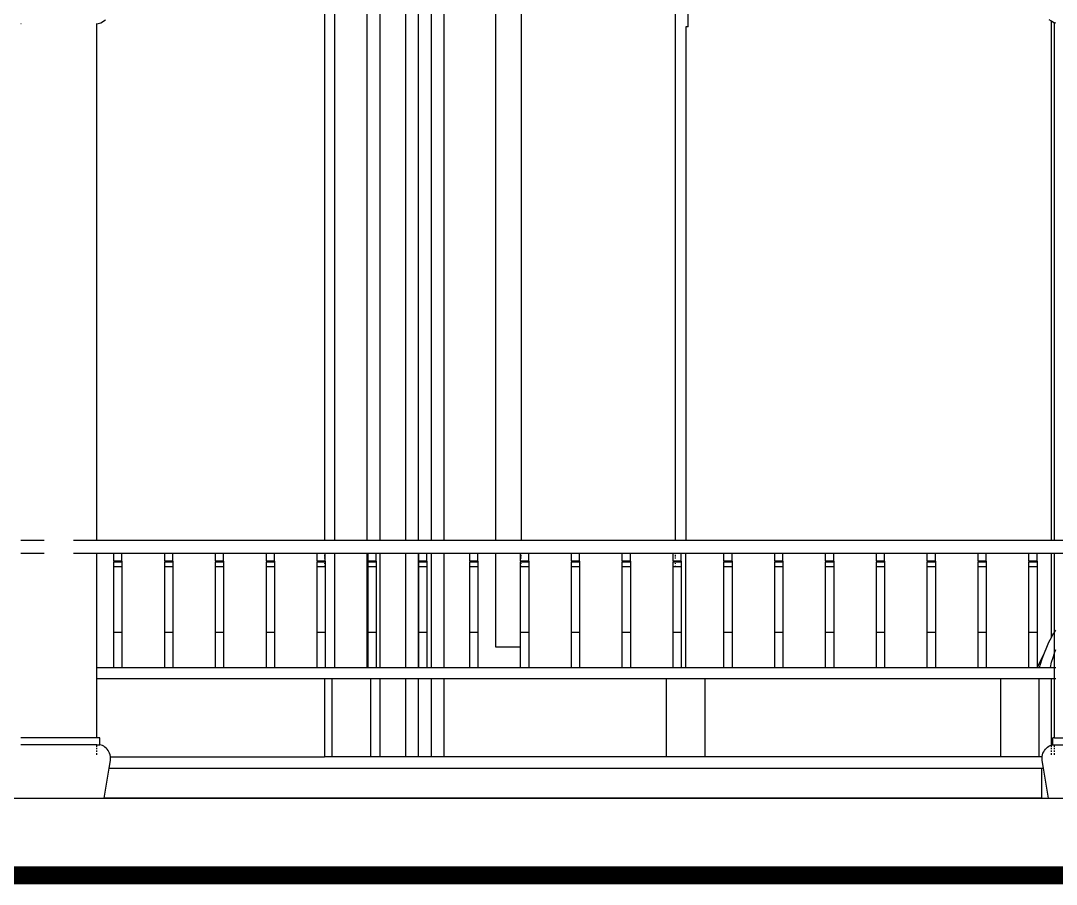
# Model space of a CAD drawing. Extents: x -24961 to 905641, y -154323 to 635957.
# Drawn here: x 435281 to 439310, y -120407 to -117048 of the extents above; entities that cross this region are included whole.
import ezdxf

# ---------------------------------------------------------------- set-up
doc = ezdxf.new("R2010")
doc.units = 0
doc.header["$LTSCALE"] = 1000
doc.header["$MEASUREMENT"] = 0
for name, color, linetype in [('DOTE', 1, 'Continuous'), ('WALL', 9, 'Continuous'), ('窗', 154, 'Continuous')]:
    doc.layers.add(name, color=color, linetype=linetype)

msp = doc.modelspace()

# ---------------------------------------------------------------- linework, layer by layer
for p, q in [((436928.2, -119070), (436928.2, -116355.1)), ((436628.2, -116498.1), (436628.2, -119070)), ((436678.2, -116498.1), (436678.2, -119070)), ((436778.2, -116498.1), (436778.2, -119070)), ((436828.2, -119070), (436828.2, -116498.1)), ((436878.2, -116498.1), (436878.2, -119070)), ((437128.2, -116519.7), (437128.2, -119070)), ((437228.2, -116519.7), (437228.2, -119070)), ((437828.2, -119070), (437828.2, -116993.1)), ((437878.2, -117071.9), (437878.2, -116993.1)), ((435283.7, -117060.3), (435281.4, -117059.8)), ((435575.1, -117060.1), (435577.4, -117059.6)), ((435577.4, -117059.6), (435593.5, -117056)), ((435577.4, -119070), (435577.4, -117059.6)), ((435593.5, -117056), (435611.4, -117043.9)), ((439290.6, -117049.4), (439282.4, -117043.9)), ((439290.6, -119070), (439290.6, -117049.4)), ((439300.3, -117056), (439290.6, -117049.4)), ((439302.6, -117056.5), (439300.3, -117056)), ((439302.6, -119070), (439302.6, -117056.5)), ((439307.7, -117057.6), (439302.6, -117056.5)), ((437878.2, -117071.9), (437868.2, -117071.9)), ((437868.2, -117071.9), (437868.2, -119070)), ((435372.3, -119070), (435281.4, -119070)), ((435577.4, -119070), (435486.5, -119070)), ((436463.7, -119070), (435577.4, -119070)), ((436501.7, -119070), (436463.7, -119070)), ((436628.2, -119070), (436501.7, -119070)), ((436678.2, -119070), (436628.2, -119070)), ((436778.2, -119070), (436678.2, -119070)), ((436828.2, -119070), (436778.2, -119070)), ((436878.2, -119070), (436828.2, -119070)), ((436928.2, -119070), (436878.2, -119070)), ((437128.2, -119070), (436928.2, -119070)), ((437228.2, -119070), (437128.2, -119070)), ((437828.2, -119070), (437228.2, -119070)), ((437868.2, -119070), (437828.2, -119070)), ((439290.6, -119070), (437868.2, -119070)), ((439302.6, -119070), (439290.6, -119070)), ((439393.5, -119070), (439302.6, -119070)), ((435372.3, -119119.7), (435281.4, -119119.7)), ((435577.4, -119119.7), (435486.5, -119119.7)), ((435577.4, -119564.5), (435577.4, -119119.7)), ((435643.8, -119119.7), (435577.4, -119119.7)), ((435675.4, -119119.7), (435643.8, -119119.7)), ((435643.8, -119150.4), (435643.8, -119119.7)), ((435841.6, -119119.7), (435675.4, -119119.7)), ((435675.4, -119150.4), (435675.4, -119119.7)), ((435873.2, -119119.7), (435841.6, -119119.7)), ((435841.6, -119150.4), (435841.6, -119119.7)), ((436039.3, -119119.7), (435873.2, -119119.7)), ((435873.2, -119150.4), (435873.2, -119119.7)), ((436070.9, -119119.7), (436039.3, -119119.7)), ((436039.3, -119150.4), (436039.3, -119119.7)), ((436237.1, -119119.7), (436070.9, -119119.7)), ((436070.9, -119150.4), (436070.9, -119119.7)), ((436268.7, -119119.7), (436237.1, -119119.7)), ((436237.1, -119150.4), (436237.1, -119119.7)), ((436434.8, -119119.7), (436268.7, -119119.7)), ((436268.7, -119150.4), (436268.7, -119119.7)), ((436463.7, -119119.7), (436434.8, -119119.7)), ((436434.8, -119150.4), (436434.8, -119119.7)), ((436463.7, -119119.7), (436463.7, -119121.3)), ((436466.4, -119119.7), (436463.7, -119119.7)), ((436501.7, -119119.7), (436466.4, -119119.7)), ((436466.4, -119150.4), (436466.4, -119119.7)), ((436501.7, -119119.7), (436501.7, -119564.5)), ((436628.2, -119119.7), (436501.7, -119119.7)), ((436628.2, -119119.7), (436628.2, -119564.5)), ((436632.6, -119119.7), (436628.2, -119119.7)), ((436664.2, -119119.7), (436632.6, -119119.7)), ((436632.6, -119150.4), (436632.6, -119119.7)), ((436678.2, -119119.7), (436664.2, -119119.7)), ((436664.2, -119150.4), (436664.2, -119119.7)), ((436678.2, -119119.7), (436678.2, -119564.5)), ((436778.2, -119119.7), (436678.2, -119119.7)), ((436778.2, -119119.7), (436778.2, -119564.5)), ((436828.2, -119119.7), (436778.2, -119119.7)), ((436828.2, -119564.5), (436828.2, -119119.7)), ((436830.3, -119119.7), (436828.2, -119119.7)), ((436861.9, -119119.7), (436830.3, -119119.7)), ((436830.3, -119150.4), (436830.3, -119119.7)), ((436878.2, -119119.7), (436861.9, -119119.7)), ((436861.9, -119150.4), (436861.9, -119119.7)), ((436878.2, -119119.7), (436878.2, -119564.5)), ((436928.2, -119119.7), (436878.2, -119119.7)), ((436928.2, -119564.5), (436928.2, -119119.7)), ((437028.1, -119119.7), (436928.2, -119119.7)), ((437059.7, -119119.7), (437028.1, -119119.7)), ((437028.1, -119150.4), (437028.1, -119119.7)), ((437128.2, -119119.7), (437059.7, -119119.7)), ((437059.7, -119150.4), (437059.7, -119119.7)), ((437128.2, -119119.7), (437128.2, -119482.7)), ((437225.8, -119119.7), (437128.2, -119119.7)), ((437228.2, -119119.7), (437225.8, -119119.7)), ((437225.8, -119150.4), (437225.8, -119119.7)), ((437228.2, -119121.3), (437228.2, -119119.7)), ((437257.5, -119119.7), (437228.2, -119119.7)), ((437423.6, -119119.7), (437257.5, -119119.7)), ((437257.5, -119150.4), (437257.5, -119119.7)), ((437455.2, -119119.7), (437423.6, -119119.7)), ((437423.6, -119150.4), (437423.6, -119119.7)), ((437621.3, -119119.7), (437455.2, -119119.7)), ((437455.2, -119150.4), (437455.2, -119119.7)), ((437653, -119119.7), (437621.3, -119119.7)), ((437621.3, -119150.4), (437621.3, -119119.7)), ((437819.1, -119119.7), (437653, -119119.7)), ((437653, -119150.4), (437653, -119119.7)), ((437828.2, -119119.7), (437819.1, -119119.7)), ((437819.1, -119150.4), (437819.1, -119119.7)), ((437828.2, -119121.3), (437828.2, -119119.7)), ((437850.7, -119119.7), (437828.2, -119119.7)), ((437868.2, -119119.7), (437850.7, -119119.7)), ((437850.7, -119150.4), (437850.7, -119119.7)), ((437868.2, -119564.5), (437868.2, -119119.7)), ((438016.8, -119119.7), (437868.2, -119119.7)), ((438048.5, -119119.7), (438016.8, -119119.7)), ((438016.8, -119150.4), (438016.8, -119119.7)), ((438214.6, -119119.7), (438048.5, -119119.7)), ((438048.5, -119150.4), (438048.5, -119119.7)), ((438246.2, -119119.7), (438214.6, -119119.7)), ((438214.6, -119150.4), (438214.6, -119119.7)), ((438412.4, -119119.7), (438246.2, -119119.7)), ((438246.2, -119150.4), (438246.2, -119119.7)), ((438444, -119119.7), (438412.4, -119119.7)), ((438412.4, -119150.4), (438412.4, -119119.7)), ((438610.1, -119119.7), (438444, -119119.7)), ((438444, -119150.4), (438444, -119119.7)), ((438641.7, -119119.7), (438610.1, -119119.7)), ((438610.1, -119150.4), (438610.1, -119119.7)), ((438807.9, -119119.7), (438641.7, -119119.7)), ((438641.7, -119150.4), (438641.7, -119119.7)), ((438839.5, -119119.7), (438807.9, -119119.7)), ((438807.9, -119150.4), (438807.9, -119119.7)), ((439005.6, -119119.7), (438839.5, -119119.7)), ((438839.5, -119150.4), (438839.5, -119119.7)), ((439037.2, -119119.7), (439005.6, -119119.7)), ((439005.6, -119150.4), (439005.6, -119119.7)), ((439203.4, -119119.7), (439037.2, -119119.7)), ((439037.2, -119150.4), (439037.2, -119119.7)), ((439235, -119119.7), (439203.4, -119119.7)), ((439203.4, -119150.4), (439203.4, -119119.7)), ((439290.6, -119119.7), (439235, -119119.7)), ((439235, -119150.4), (439235, -119119.7)), ((439290.6, -119446.6), (439290.6, -119119.7)), ((439302.6, -119119.7), (439290.6, -119119.7)), ((439302.6, -119426.1), (439302.6, -119119.7)), ((439393.5, -119119.7), (439302.6, -119119.7)), ((435675.4, -119150.4), (435643.8, -119150.4)), ((435643.8, -119150.4), (435643.8, -119154)), ((435675.4, -119154), (435643.8, -119154)), ((435643.8, -119171.7), (435643.8, -119154)), ((435675.4, -119150.4), (435675.4, -119154)), ((435675.4, -119154), (435675.4, -119171.7)), ((435873.2, -119150.4), (435841.6, -119150.4)), ((435841.6, -119150.4), (435841.6, -119154)), ((435873.2, -119154), (435841.6, -119154)), ((435841.6, -119171.7), (435841.6, -119154)), ((435873.2, -119150.4), (435873.2, -119154)), ((435873.2, -119154), (435873.2, -119171.7)), ((436070.9, -119150.4), (436039.3, -119150.4)), ((436039.3, -119150.4), (436039.3, -119154)), ((436070.9, -119154), (436039.3, -119154)), ((436039.3, -119171.7), (436039.3, -119154)), ((436070.9, -119150.4), (436070.9, -119154)), ((436070.9, -119154), (436070.9, -119171.7)), ((436268.7, -119150.4), (436237.1, -119150.4)), ((436237.1, -119150.4), (436237.1, -119154)), ((436268.7, -119154), (436237.1, -119154)), ((436237.1, -119171.7), (436237.1, -119154)), ((436268.7, -119150.4), (436268.7, -119154)), ((436268.7, -119154), (436268.7, -119171.7)), ((436463.7, -119150.4), (436434.8, -119150.4)), ((436434.8, -119150.4), (436434.8, -119154)), ((436463.7, -119154), (436434.8, -119154)), ((436434.8, -119171.7), (436434.8, -119154)), ((436463.7, -119125.8), (436463.7, -119132.5)), ((436463.7, -119136.4), (436463.7, -119140.3)), ((436463.7, -119147.9), (436463.7, -119150.4)), ((436463.7, -119150.4), (436463.7, -119151.2)), ((436466.4, -119150.4), (436463.7, -119150.4)), ((436463.7, -119154), (436463.7, -119154.7)), ((436466.4, -119154), (436463.7, -119154)), ((436463.7, -119157.3), (436463.7, -119160.3)), ((436466.4, -119150.4), (436466.4, -119154)), ((436466.4, -119154), (436466.4, -119171.7)), ((436664.2, -119150.4), (436632.6, -119150.4)), ((436632.6, -119150.4), (436632.6, -119154)), ((436664.2, -119154), (436632.6, -119154)), ((436632.6, -119171.7), (436632.6, -119154)), ((436664.2, -119150.4), (436664.2, -119154)), ((436664.2, -119154), (436664.2, -119171.7)), ((436861.9, -119150.4), (436830.3, -119150.4)), ((436830.3, -119150.4), (436830.3, -119154)), ((436861.9, -119154), (436830.3, -119154)), ((436830.3, -119171.7), (436830.3, -119154)), ((436861.9, -119150.4), (436861.9, -119154)), ((436861.9, -119154), (436861.9, -119171.7)), ((437059.7, -119150.4), (437028.1, -119150.4)), ((437028.1, -119150.4), (437028.1, -119154)), ((437059.7, -119154), (437028.1, -119154)), ((437028.1, -119171.7), (437028.1, -119154)), ((437059.7, -119150.4), (437059.7, -119154)), ((437059.7, -119154), (437059.7, -119171.7)), ((437228.2, -119150.4), (437225.8, -119150.4)), ((437225.8, -119150.4), (437225.8, -119154)), ((437228.2, -119154), (437225.8, -119154)), ((437225.8, -119171.7), (437225.8, -119154)), ((437228.2, -119132.5), (437228.2, -119125.8)), ((437228.2, -119140.3), (437228.2, -119136.4)), ((437228.2, -119150.4), (437228.2, -119147.9)), ((437257.5, -119150.4), (437228.2, -119150.4)), ((437228.2, -119151.2), (437228.2, -119150.4)), ((437228.2, -119154.7), (437228.2, -119154)), ((437257.5, -119154), (437228.2, -119154)), ((437228.2, -119160.3), (437228.2, -119157.3)), ((437257.5, -119150.4), (437257.5, -119154)), ((437257.5, -119154), (437257.5, -119171.7)), ((437455.2, -119150.4), (437423.6, -119150.4)), ((437423.6, -119150.4), (437423.6, -119154)), ((437455.2, -119154), (437423.6, -119154)), ((437423.6, -119171.7), (437423.6, -119154)), ((437455.2, -119150.4), (437455.2, -119154)), ((437455.2, -119154), (437455.2, -119171.7)), ((437653, -119150.4), (437621.3, -119150.4)), ((437621.3, -119150.4), (437621.3, -119154)), ((437653, -119154), (437621.3, -119154)), ((437621.3, -119171.7), (437621.3, -119154)), ((437653, -119150.4), (437653, -119154)), ((437653, -119154), (437653, -119171.7)), ((437828.2, -119150.4), (437819.1, -119150.4)), ((437819.1, -119150.4), (437819.1, -119154)), ((437828.2, -119154), (437819.1, -119154)), ((437819.1, -119171.7), (437819.1, -119154)), ((437828.2, -119132.5), (437828.2, -119125.8)), ((437828.2, -119140.3), (437828.2, -119136.4)), ((437828.2, -119150.4), (437828.2, -119147.9)), ((437850.7, -119150.4), (437828.2, -119150.4)), ((437828.2, -119151.2), (437828.2, -119150.4)), ((437828.2, -119154.7), (437828.2, -119154)), ((437850.7, -119154), (437828.2, -119154)), ((437828.2, -119160.3), (437828.2, -119157.3)), ((437850.7, -119150.4), (437850.7, -119154)), ((437850.7, -119154), (437850.7, -119171.7)), ((438048.5, -119150.4), (438016.8, -119150.4)), ((438016.8, -119150.4), (438016.8, -119154)), ((438048.5, -119154), (438016.8, -119154)), ((438016.8, -119171.7), (438016.8, -119154)), ((438048.5, -119150.4), (438048.5, -119154)), ((438048.5, -119154), (438048.5, -119171.7)), ((438246.2, -119150.4), (438214.6, -119150.4)), ((438214.6, -119150.4), (438214.6, -119154)), ((438246.2, -119154), (438214.6, -119154)), ((438214.6, -119171.7), (438214.6, -119154)), ((438246.2, -119150.4), (438246.2, -119154)), ((438246.2, -119154), (438246.2, -119171.7)), ((438444, -119150.4), (438412.4, -119150.4)), ((438412.4, -119150.4), (438412.4, -119154)), ((438444, -119154), (438412.4, -119154)), ((438412.4, -119171.7), (438412.4, -119154)), ((438444, -119150.4), (438444, -119154)), ((438444, -119154), (438444, -119171.7)), ((438641.7, -119150.4), (438610.1, -119150.4)), ((438610.1, -119150.4), (438610.1, -119154)), ((438641.7, -119154), (438610.1, -119154)), ((438610.1, -119171.7), (438610.1, -119154)), ((438641.7, -119150.4), (438641.7, -119154)), ((438641.7, -119154), (438641.7, -119171.7)), ((438839.5, -119150.4), (438807.9, -119150.4)), ((438807.9, -119150.4), (438807.9, -119154)), ((438839.5, -119154), (438807.9, -119154)), ((438807.9, -119171.7), (438807.9, -119154)), ((438839.5, -119150.4), (438839.5, -119154)), ((438839.5, -119154), (438839.5, -119171.7)), ((439037.2, -119150.4), (439005.6, -119150.4)), ((439005.6, -119150.4), (439005.6, -119154)), ((439037.2, -119154), (439005.6, -119154)), ((439005.6, -119171.7), (439005.6, -119154)), ((439037.2, -119150.4), (439037.2, -119154)), ((439037.2, -119154), (439037.2, -119171.7)), ((439235, -119150.4), (439203.4, -119150.4)), ((439203.4, -119150.4), (439203.4, -119154)), ((439235, -119154), (439203.4, -119154)), ((439203.4, -119171.7), (439203.4, -119154)), ((439235, -119150.4), (439235, -119154)), ((439235, -119154), (439235, -119171.7)), ((435675.4, -119171.7), (435643.8, -119171.7)), ((435643.8, -119428.1), (435643.8, -119171.7)), ((435675.4, -119171.7), (435675.4, -119428.1)), ((435873.2, -119171.7), (435841.6, -119171.7)), ((435841.6, -119428.1), (435841.6, -119171.7)), ((435873.2, -119171.7), (435873.2, -119428.1)), ((436070.9, -119171.7), (436039.3, -119171.7)), ((436039.3, -119428.1), (436039.3, -119171.7)), ((436070.9, -119171.7), (436070.9, -119428.1)), ((436268.7, -119171.7), (436237.1, -119171.7)), ((436237.1, -119428.1), (436237.1, -119171.7)), ((436268.7, -119171.7), (436268.7, -119428.1)), ((436463.7, -119171.7), (436434.8, -119171.7)), ((436434.8, -119428.1), (436434.8, -119171.7)), ((436463.7, -119167.6), (436463.7, -119171.7)), ((436466.4, -119171.7), (436463.7, -119171.7)), ((436466.4, -119171.7), (436466.4, -119428.1)), ((436664.2, -119171.7), (436632.6, -119171.7)), ((436632.6, -119428.1), (436632.6, -119171.7)), ((436664.2, -119171.7), (436664.2, -119428.1)), ((436861.9, -119171.7), (436830.3, -119171.7)), ((436830.3, -119428.1), (436830.3, -119171.7)), ((436861.9, -119171.7), (436861.9, -119428.1)), ((437059.7, -119171.7), (437028.1, -119171.7)), ((437028.1, -119428.1), (437028.1, -119171.7)), ((437059.7, -119171.7), (437059.7, -119428.1)), ((437228.2, -119171.7), (437225.8, -119171.7)), ((437225.8, -119428.1), (437225.8, -119171.7)), ((437228.2, -119171.7), (437228.2, -119167.6)), ((437257.5, -119171.7), (437228.2, -119171.7)), ((437257.5, -119171.7), (437257.5, -119428.1)), ((437455.2, -119171.7), (437423.6, -119171.7)), ((437423.6, -119428.1), (437423.6, -119171.7)), ((437455.2, -119171.7), (437455.2, -119428.1)), ((437653, -119171.7), (437621.3, -119171.7)), ((437621.3, -119428.1), (437621.3, -119171.7)), ((437653, -119171.7), (437653, -119428.1)), ((437828.2, -119171.7), (437819.1, -119171.7)), ((437819.1, -119428.1), (437819.1, -119171.7)), ((437828.2, -119171.7), (437828.2, -119167.6)), ((437850.7, -119171.7), (437828.2, -119171.7)), ((437850.7, -119171.7), (437850.7, -119428.1)), ((438048.5, -119171.7), (438016.8, -119171.7)), ((438016.8, -119428.1), (438016.8, -119171.7)), ((438048.5, -119171.7), (438048.5, -119428.1)), ((438246.2, -119171.7), (438214.6, -119171.7)), ((438214.6, -119428.1), (438214.6, -119171.7)), ((438246.2, -119171.7), (438246.2, -119428.1)), ((438444, -119171.7), (438412.4, -119171.7)), ((438412.4, -119428.1), (438412.4, -119171.7)), ((438444, -119171.7), (438444, -119428.1)), ((438641.7, -119171.7), (438610.1, -119171.7)), ((438610.1, -119428.1), (438610.1, -119171.7)), ((438641.7, -119171.7), (438641.7, -119428.1)), ((438839.5, -119171.7), (438807.9, -119171.7)), ((438807.9, -119428.1), (438807.9, -119171.7)), ((438839.5, -119171.7), (438839.5, -119428.1)), ((439037.2, -119171.7), (439005.6, -119171.7)), ((439005.6, -119428.1), (439005.6, -119171.7)), ((439037.2, -119171.7), (439037.2, -119428.1)), ((439235, -119171.7), (439203.4, -119171.7)), ((439203.4, -119428.1), (439203.4, -119171.7)), ((439235, -119171.7), (439235, -119428.1)), ((435675.4, -119428.1), (435643.8, -119428.1)), ((435643.8, -119564.5), (435643.8, -119428.1)), ((435675.4, -119428.1), (435675.4, -119564.5)), ((435873.2, -119428.1), (435841.6, -119428.1)), ((435841.6, -119564.5), (435841.6, -119428.1)), ((435873.2, -119428.1), (435873.2, -119564.5)), ((436070.9, -119428.1), (436039.3, -119428.1)), ((436039.3, -119564.5), (436039.3, -119428.1)), ((436070.9, -119428.1), (436070.9, -119564.5)), ((436268.7, -119428.1), (436237.1, -119428.1)), ((436237.1, -119564.5), (436237.1, -119428.1)), ((436268.7, -119428.1), (436268.7, -119564.5)), ((436466.4, -119428.1), (436434.8, -119428.1)), ((436434.8, -119564.5), (436434.8, -119428.1)), ((436466.4, -119428.1), (436466.4, -119564.5)), ((436664.2, -119428.1), (436632.6, -119428.1)), ((436632.6, -119564.5), (436632.6, -119428.1)), ((436664.2, -119428.1), (436664.2, -119564.5)), ((436861.9, -119428.1), (436830.3, -119428.1)), ((436830.3, -119564.5), (436830.3, -119428.1)), ((436861.9, -119428.1), (436861.9, -119564.5)), ((437059.7, -119428.1), (437028.1, -119428.1)), ((437028.1, -119564.5), (437028.1, -119428.1)), ((437059.7, -119428.1), (437059.7, -119564.5)), ((437257.5, -119428.1), (437225.8, -119428.1)), ((437225.8, -119482.7), (437225.8, -119428.1)), ((437257.5, -119428.1), (437257.5, -119564.5)), ((437455.2, -119428.1), (437423.6, -119428.1)), ((437423.6, -119564.5), (437423.6, -119428.1)), ((437455.2, -119428.1), (437455.2, -119564.5)), ((437653, -119428.1), (437621.3, -119428.1)), ((437621.3, -119564.5), (437621.3, -119428.1)), ((437653, -119428.1), (437653, -119564.5)), ((437850.7, -119428.1), (437819.1, -119428.1)), ((437819.1, -119564.5), (437819.1, -119428.1)), ((437850.7, -119428.1), (437850.7, -119564.5)), ((438048.5, -119428.1), (438016.8, -119428.1)), ((438016.8, -119564.5), (438016.8, -119428.1)), ((438048.5, -119428.1), (438048.5, -119564.5)), ((438246.2, -119428.1), (438214.6, -119428.1)), ((438214.6, -119564.5), (438214.6, -119428.1)), ((438246.2, -119428.1), (438246.2, -119564.5)), ((438444, -119428.1), (438412.4, -119428.1)), ((438412.4, -119564.5), (438412.4, -119428.1)), ((438444, -119428.1), (438444, -119564.5)), ((438641.7, -119428.1), (438610.1, -119428.1)), ((438610.1, -119564.5), (438610.1, -119428.1)), ((438641.7, -119428.1), (438641.7, -119564.5)), ((438839.5, -119428.1), (438807.9, -119428.1)), ((438807.9, -119564.5), (438807.9, -119428.1)), ((438839.5, -119428.1), (438839.5, -119564.5)), ((439037.2, -119428.1), (439005.6, -119428.1)), ((439005.6, -119564.5), (439005.6, -119428.1)), ((439037.2, -119428.1), (439037.2, -119564.5)), ((439235, -119428.1), (439203.4, -119428.1)), ((439203.4, -119564.5), (439203.4, -119428.1)), ((439235, -119428.1), (439235, -119564.5)), ((439290.9, -119446), (439300.6, -119429.2)), ((439300.6, -119429.2), (439302.6, -119426.1)), ((439302.6, -119426.1), (439307.7, -119418.4)), ((439302.6, -119507.5), (439302.6, -119426.1)), ((437128.2, -119482.7), (437225.8, -119482.7)), ((437225.8, -119564.5), (437225.8, -119482.7)), ((439272.5, -119484.8), (439281.5, -119464.6)), ((439281.5, -119464.6), (439290.6, -119446.6)), ((439290.6, -119446.6), (439290.9, -119446)), ((439252, -119529.9), (439263.7, -119506.6)), ((439255.5, -119529.9), (439263.8, -119506.6)), ((439263.7, -119506.6), (439263.9, -119506.4)), ((439263.8, -119506.6), (439263.9, -119506.4)), ((439263.9, -119506.4), (439272.5, -119484.8)), ((439297.1, -119524.2), (439302.6, -119507.5)), ((439302.6, -119507.5), (439303, -119506.3)), ((439302.6, -119564.5), (439302.6, -119507.5)), ((439303, -119506.3), (439307.7, -119494.1)), ((439236.9, -119564.5), (439240.9, -119554.7)), ((439240.9, -119554.7), (439252, -119529.9)), ((439244.8, -119564.5), (439247.6, -119554.7)), ((439247.6, -119554.7), (439255.5, -119529.9)), ((439286.8, -119563.9), (439291.7, -119543.4)), ((439291.7, -119543.4), (439297.1, -119524.2)), ((435577.4, -119608.2), (435577.4, -119564.5)), ((435643.8, -119564.5), (435577.4, -119564.5)), ((435675.4, -119564.5), (435643.8, -119564.5)), ((435841.6, -119564.5), (435675.4, -119564.5)), ((435873.2, -119564.5), (435841.6, -119564.5)), ((436039.3, -119564.5), (435873.2, -119564.5)), ((436070.9, -119564.5), (436039.3, -119564.5)), ((436237.1, -119564.5), (436070.9, -119564.5)), ((436268.7, -119564.5), (436237.1, -119564.5)), ((436434.8, -119564.5), (436268.7, -119564.5)), ((436463.7, -119564.5), (436434.8, -119564.5)), ((436463.7, -119563.9), (436463.7, -119564.5)), ((436466.4, -119564.5), (436463.7, -119564.5)), ((436501.7, -119564.5), (436466.4, -119564.5)), ((436628.2, -119564.5), (436501.7, -119564.5)), ((436632.6, -119564.5), (436628.2, -119564.5)), ((436664.2, -119564.5), (436632.6, -119564.5)), ((436678.2, -119564.5), (436664.2, -119564.5)), ((436778.2, -119564.5), (436678.2, -119564.5)), ((436828.2, -119564.5), (436778.2, -119564.5)), ((436830.3, -119564.5), (436828.2, -119564.5)), ((436861.9, -119564.5), (436830.3, -119564.5)), ((436878.2, -119564.5), (436861.9, -119564.5)), ((436928.2, -119564.5), (436878.2, -119564.5)), ((437028.1, -119564.5), (436928.2, -119564.5)), ((437059.7, -119564.5), (437028.1, -119564.5)), ((437225.8, -119564.5), (437059.7, -119564.5)), ((437257.5, -119564.5), (437225.8, -119564.5)), ((437423.6, -119564.5), (437257.5, -119564.5)), ((437455.2, -119564.5), (437423.6, -119564.5)), ((437621.3, -119564.5), (437455.2, -119564.5)), ((437653, -119564.5), (437621.3, -119564.5)), ((437819.1, -119564.5), (437653, -119564.5)), ((437828.2, -119564.5), (437819.1, -119564.5)), ((437828.2, -119564.5), (437828.2, -119563.9)), ((437850.7, -119564.5), (437828.2, -119564.5)), ((437868.2, -119564.5), (437850.7, -119564.5)), ((438016.8, -119564.5), (437868.2, -119564.5)), ((438048.5, -119564.5), (438016.8, -119564.5)), ((438214.6, -119564.5), (438048.5, -119564.5)), ((438246.2, -119564.5), (438214.6, -119564.5)), ((438412.4, -119564.5), (438246.2, -119564.5)), ((438444, -119564.5), (438412.4, -119564.5)), ((438610.1, -119564.5), (438444, -119564.5)), ((438641.7, -119564.5), (438610.1, -119564.5)), ((438807.9, -119564.5), (438641.7, -119564.5)), ((438839.5, -119564.5), (438807.9, -119564.5)), ((439005.6, -119564.5), (438839.5, -119564.5)), ((439037.2, -119564.5), (439005.6, -119564.5)), ((439203.4, -119564.5), (439037.2, -119564.5)), ((439235, -119564.5), (439203.4, -119564.5)), ((439236.9, -119564.5), (439235, -119564.5)), ((439244.8, -119564.5), (439236.9, -119564.5)), ((439286.7, -119564.5), (439244.8, -119564.5)), ((439286.7, -119564.5), (439286.8, -119563.9)), ((439296.1, -119564.5), (439286.7, -119564.5)), ((439296.1, -119564.5), (439296.3, -119563.9)), ((439302.6, -119564.5), (439296.1, -119564.5)), ((439302.6, -119608.2), (439302.6, -119564.5)), ((439307.7, -119564.5), (439302.6, -119564.5)), ((436463.7, -119608.2), (435577.4, -119608.2)), ((435577.4, -119837), (435577.4, -119608.2)), ((436463.7, -119608.2), (436463.7, -119911.3)), ((436493.4, -119608.2), (436463.7, -119608.2)), ((436493.4, -119911.3), (436493.4, -119608.2)), ((436643.4, -119608.2), (436493.4, -119608.2)), ((436643.4, -119911.3), (436643.4, -119608.2)), ((436678.2, -119608.2), (436643.4, -119608.2)), ((436678.2, -119608.2), (436678.2, -119911.3)), ((436778.2, -119608.2), (436678.2, -119608.2)), ((436778.2, -119608.2), (436778.2, -119911.3)), ((436828.2, -119608.2), (436778.2, -119608.2)), ((436828.2, -119911.3), (436828.2, -119608.2)), ((436878.2, -119608.2), (436828.2, -119608.2)), ((436878.2, -119608.2), (436878.2, -119911.3)), ((436928.2, -119608.2), (436878.2, -119608.2)), ((436928.2, -119911.3), (436928.2, -119608.2)), ((437793.5, -119608.2), (436928.2, -119608.2)), ((437793.5, -119911.3), (437793.5, -119608.2)), ((437943.5, -119608.2), (437793.5, -119608.2)), ((437943.5, -119911.3), (437943.5, -119608.2)), ((439093.5, -119608.2), (437943.5, -119608.2)), ((439093.5, -119911.3), (439093.5, -119608.2)), ((439243.5, -119608.2), (439093.5, -119608.2)), ((439243.5, -119911.3), (439243.5, -119608.2)), ((439290.6, -119608.2), (439243.5, -119608.2)), ((439290.6, -119865.8), (439290.6, -119608.2)), ((439302.6, -119608.2), (439290.6, -119608.2)), ((439302.6, -119837), (439302.6, -119608.2)), ((439307.7, -119608.2), (439302.6, -119608.2)), ((435577.4, -119837), (435281.4, -119837)), ((435588.8, -119837), (435577.4, -119837)), ((435588.8, -119864.6), (435588.8, -119837)), ((439296.3, -119864.6), (439296.3, -119837)), ((439302.6, -119837), (439296.3, -119837)), ((439302.6, -119837), (439598.6, -119837)), ((435577.4, -119864.6), (435281.4, -119864.6)), ((435577.4, -119873.1), (435577.4, -119864.6)), ((435577.4, -119864.6), (435588.8, -119864.6)), ((435577.4, -119881.3), (435577.4, -119876.9)), ((435594.1, -119865.7), (435588.8, -119864.6)), ((435599.3, -119867.5), (435594.1, -119865.7)), ((435604.3, -119869.9), (435599.3, -119867.5)), ((435609, -119873.1), (435604.3, -119869.9)), ((435613.4, -119876.9), (435609, -119873.1)), ((435617.5, -119881.3), (435613.4, -119876.9)), ((435621.1, -119886.3), (435617.5, -119881.3)), ((439263.9, -119886.3), (439267.6, -119881.3)), ((439267.6, -119881.3), (439271.6, -119876.9)), ((439271.6, -119876.9), (439276.1, -119873.1)), ((439276.1, -119873.1), (439280.8, -119869.9)), ((439280.8, -119869.9), (439285.8, -119867.5)), ((439285.8, -119867.5), (439290.6, -119865.8)), ((439290.6, -119865.8), (439291, -119865.7)), ((439290.6, -119873.1), (439290.6, -119865.8)), ((439290.6, -119881.3), (439290.6, -119876.9)), ((439291, -119865.7), (439296.3, -119864.6)), ((439296.3, -119864.6), (439302.6, -119864.6)), ((439302.6, -119873.1), (439302.6, -119864.6)), ((439302.6, -119864.6), (439598.6, -119864.6)), ((439302.6, -119881.3), (439302.6, -119876.9)), ((435577.4, -119891.7), (435577.4, -119886.3)), ((435577.4, -119903.7), (435577.4, -119897.5)), ((435624.3, -119891.7), (435621.1, -119886.3)), ((435627, -119897.5), (435624.3, -119891.7)), ((435625.2, -119955), (435630.3, -119925.3)), ((435629.1, -119903.7), (435627, -119897.5)), ((435630.7, -119910.1), (435629.1, -119903.7)), ((435630.3, -119925.3), (435630.7, -119911.3)), ((435630.7, -119911.3), (435630.7, -119910.1)), ((435630.7, -119911.3), (436463.7, -119911.3)), ((436493.4, -119911.3), (436463.7, -119911.3)), ((436643.4, -119911.3), (436493.4, -119911.3)), ((436678.2, -119911.3), (436643.4, -119911.3)), ((436778.2, -119911.3), (436678.2, -119911.3)), ((436828.2, -119911.3), (436778.2, -119911.3)), ((436878.2, -119911.3), (436828.2, -119911.3)), ((436928.2, -119911.3), (436878.2, -119911.3)), ((437793.5, -119911.3), (436928.2, -119911.3)), ((437943.5, -119911.3), (437793.5, -119911.3)), ((439093.5, -119911.3), (437943.5, -119911.3)), ((439243.5, -119911.3), (439093.5, -119911.3)), ((439254.4, -119911.3), (439243.5, -119911.3)), ((439254.4, -119910.1), (439255.9, -119903.7)), ((439254.4, -119911.3), (439254.4, -119910.1)), ((439254.8, -119925.3), (439254.4, -119911.3)), ((439259.8, -119955), (439254.8, -119925.3)), ((439255.9, -119903.7), (439258.1, -119897.5)), ((439258.1, -119897.5), (439260.8, -119891.7)), ((439260.8, -119891.7), (439263.9, -119886.3)), ((439290.6, -119891.7), (439290.6, -119886.3)), ((439290.6, -119903.7), (439290.6, -119897.5)), ((439302.6, -119891.7), (439302.6, -119886.3)), ((439302.6, -119903.7), (439302.6, -119897.5)), ((435605.5, -120071.9), (435625.2, -119955)), ((435625.2, -119955), (439253.5, -119955)), ((439253.5, -120071.9), (439253.5, -119955)), ((439253.5, -119955), (439259.8, -119955)), ((439279.6, -120071.9), (439259.8, -119955)), ((435256.9, -120071.9), (435605.5, -120071.9)), ((439253.5, -120071.9), (435605.5, -120071.9)), ((439279.6, -120071.9), (439628.2, -120071.9))]:
    msp.add_line(p, q)
at = {"layer": 'DOTE'}
for p, q in [((393685.1, -120071.9), (443041.3, -120071.9)), ((393685.1, -120371.9), (443041.3, -120371.9))]:
    msp.add_line(p, q, dxfattribs=at)
at = {"layer": 'WALL', "linetype": 'Continuous', "const_width": 70}
msp.add_lwpolyline([(393685.1, -119971.9), (401984.5, -120071.9), (410190.5, -120171.9), (414326.5, -120221.9), (422887, -120271.9), (427119, -120371.9), (443041.3, -120371.9)], dxfattribs=at)
at = {"layer": '窗'}
for p, q in [((436501.7, -116498.1), (436501.7, -119070)), ((436463.7, -117001.9), (436463.7, -119070))]:
    msp.add_line(p, q, dxfattribs=at)

doc.saveas('drawing.dxf')
